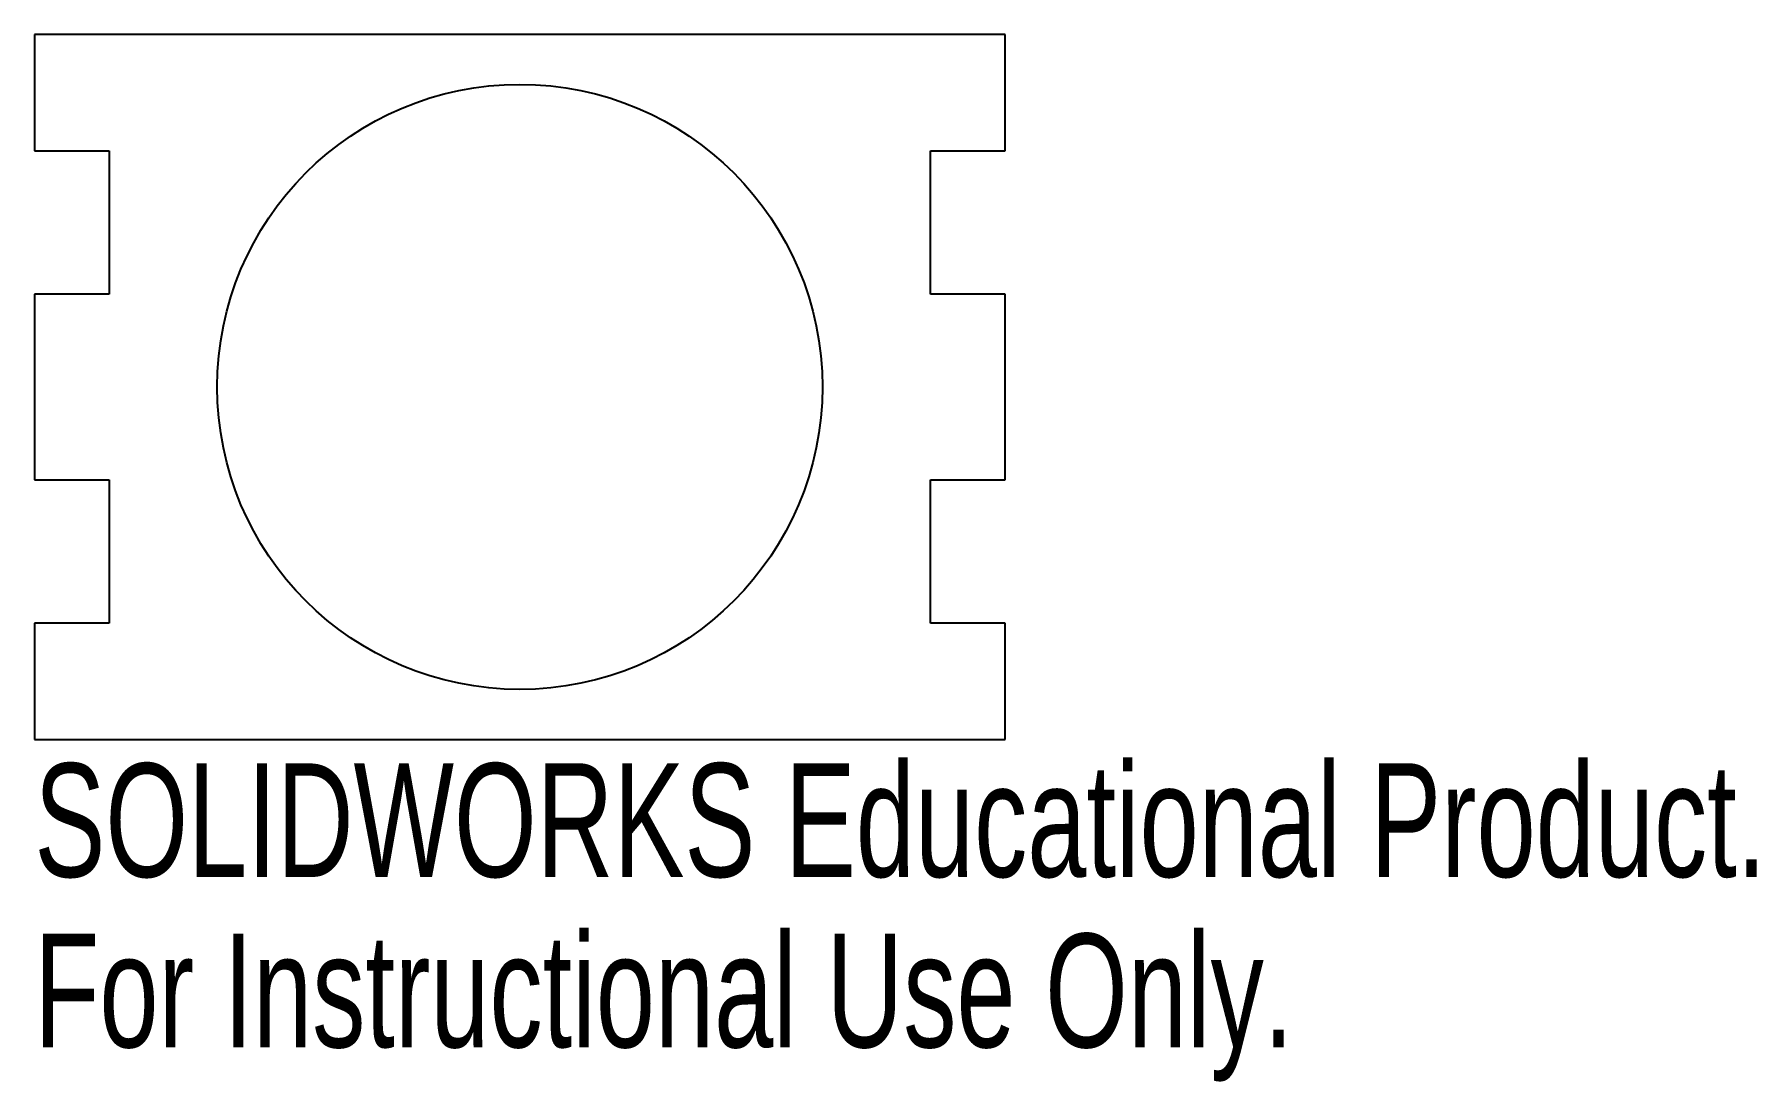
# Model space of a CAD drawing. Header units: millimetres. Extents: x -20.6 to 52.6, y -29.6 to 15.
import ezdxf

# ---------------------------------------------------------------- set-up
doc = ezdxf.new("R2010")
doc.units = ezdxf.units.MM
doc.styles.add('SLDTEXTSTYLE0', font='TXT', dxfattribs={"width": 0.7})

msp = doc.modelspace()

# ---------------------------------------------------------------- linework, layer by layer
at = {"color": 7, "linetype": 'Continuous', "lineweight": 25}
for p, q in [((-20.65, 15), (-20.65, 10.05)), ((20.65, 15), (-20.65, 15)), ((20.65, 10.05), (20.65, 15)), ((-20.65, 10.05), (-17.475, 10.05)), ((-17.475, 10.05), (-17.475, 3.95)), ((17.475, 10.05), (20.65, 10.05)), ((17.475, 3.95), (17.475, 10.05)), ((-20.65, 3.95), (-20.65, -3.95)), ((-17.475, 3.95), (-20.65, 3.95)), ((20.65, 3.95), (17.475, 3.95)), ((20.65, -3.95), (20.65, 3.95)), ((-20.65, -3.95), (-17.475, -3.95)), ((-17.475, -3.95), (-17.475, -10.05)), ((17.475, -3.95), (20.65, -3.95)), ((17.475, -10.05), (17.475, -3.95)), ((-20.65, -10.05), (-20.65, -15)), ((-17.475, -10.05), (-20.65, -10.05)), ((20.65, -10.05), (17.475, -10.05)), ((20.65, -15), (20.65, -10.05)), ((-20.65, -15), (20.65, -15))]:
    msp.add_line(p, q, dxfattribs=at)
msp.add_circle((0, 0), 12.875, dxfattribs=at)

# ---------------------------------------------------------------- texts
at = {"color": 7, "linetype": 'Continuous', "char_height": 4.83362, "attachment_point": 1, "style": 'SLDTEXTSTYLE0'}
for s, insert in [('SOLIDWORKS Educational Product.', (-20.65, -16.02)), ('For Instructional Use Only.', (-20.65, -23.27))]:
    msp.add_mtext(s, dxfattribs=dict(at, insert=insert))

doc.saveas('drawing.dxf')
